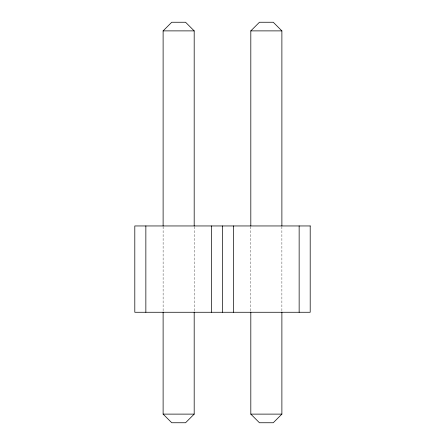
<?xml version="1.0" encoding="UTF-8"?>
<svg xmlns="http://www.w3.org/2000/svg" width="445" height="445" viewBox="0 0 445 445"><rect width="100%" height="100%" fill="white"/><g stroke="black" fill="none" stroke-linecap="round" stroke-linejoin="round"><path stroke-width="0.33" stroke-dasharray="2.23 1.67" d="M281.885 226.666L281.885 311.367M250.813 226.666L250.813 311.367M194.187 226.666L194.187 311.367M163.115 226.666L163.115 311.367"/><path stroke-width="0.67" d="M163.115 225.971L163.115 30.883L171.748 22.25L185.559 22.25L194.187 30.883L194.187 225.971M250.813 225.971L250.813 30.883L259.441 22.25L273.252 22.25L281.885 30.883L281.885 225.971M194.187 312.062L194.187 414.117L185.559 422.75L171.748 422.75L163.115 414.117L163.115 312.062M281.885 312.062L281.885 414.117L273.252 422.75L259.441 422.75L250.813 414.117L250.813 312.062M163.115 30.883L194.187 30.883M250.813 30.883L281.885 30.883M163.115 414.117L194.187 414.117M250.813 414.117L281.885 414.117M299.146 225.954L299.146 312.268M233.547 225.954L233.547 312.268M222.5 225.954L222.5 312.268M211.453 225.954L211.453 312.268M145.854 225.954L145.854 312.268M310.198 225.954L134.802 225.954L134.802 312.268L310.198 312.268L310.198 225.954"/></g></svg>
